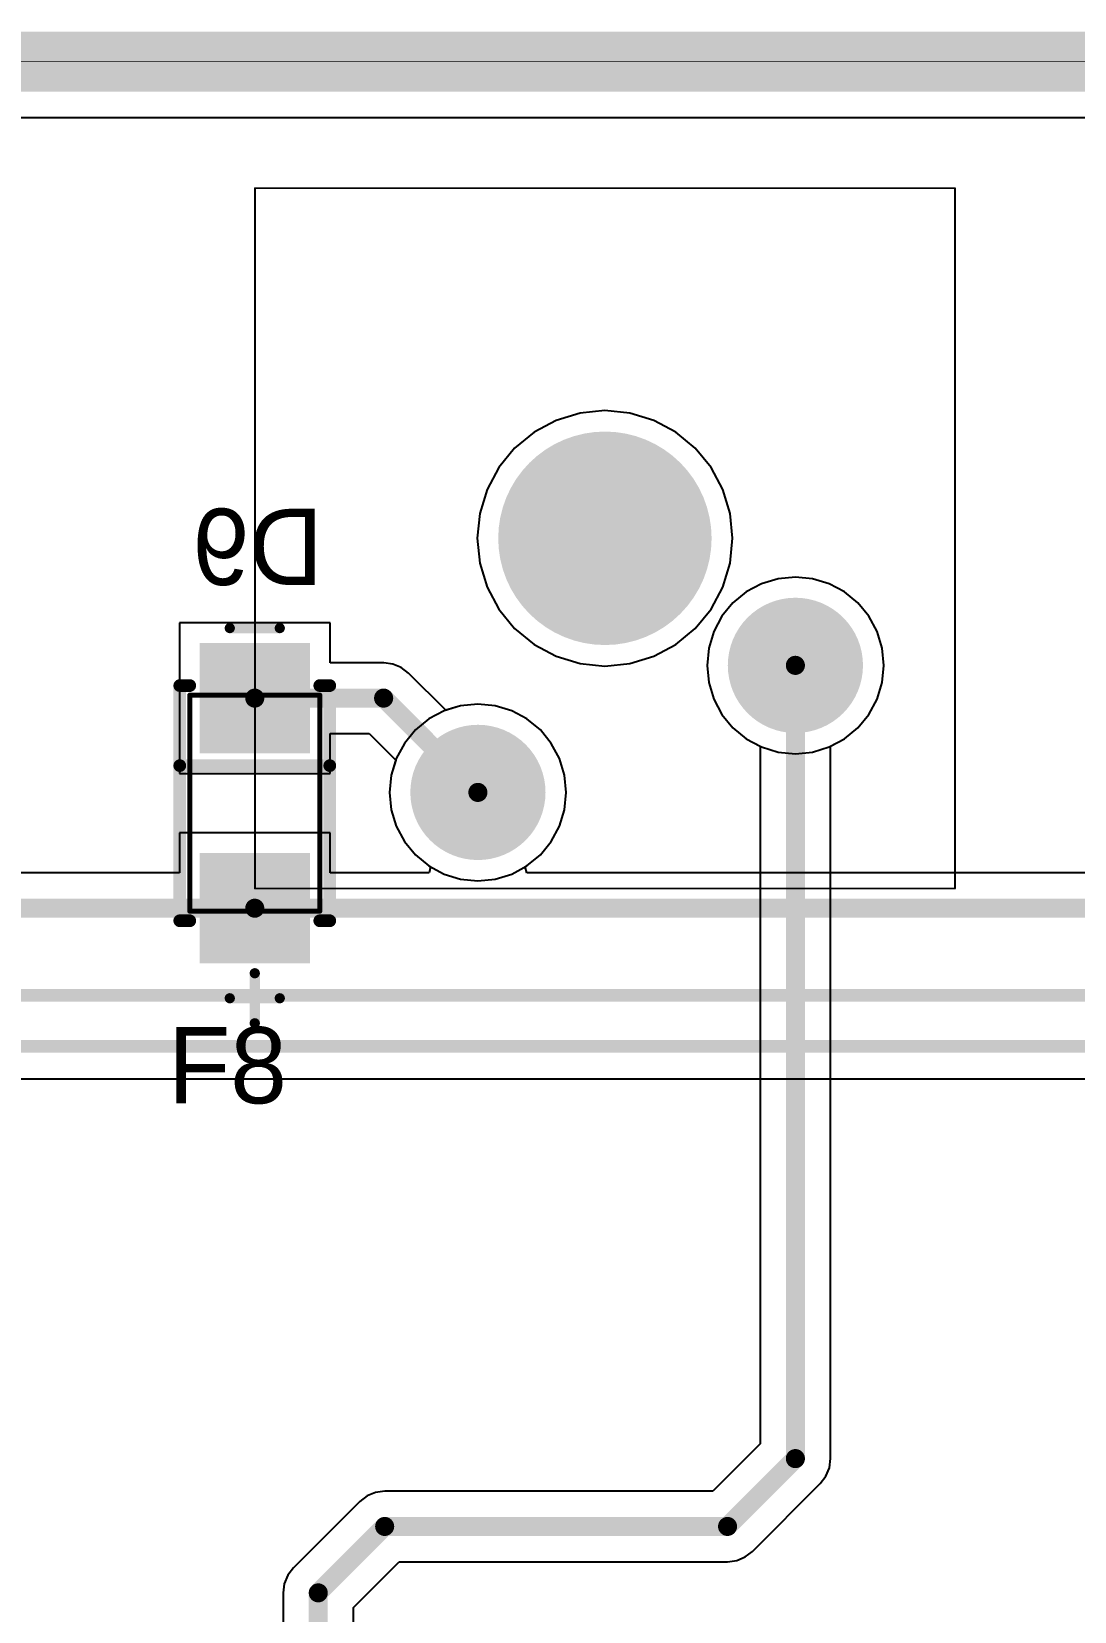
# Model space of a CAD drawing. Header units: millimetres. Extents: x 25 to 374, y 23 to 150.
# Drawn here: x 204.54 to 225.39, y 118.32 to 149.9 of the extents above; entities that cross this region are included whole.
import ezdxf

# ---------------------------------------------------------------- set-up
doc = ezdxf.new("R2010")
doc.units = ezdxf.units.MM
for name, color, linetype in [('BottomLayer', 5, 'Continuous'), ('BottomOverlay', 54, 'Continuous'), ('BottomPaste', 16, 'Continuous'), ('BottomSolder', 6, 'Continuous'), ('KeepOutLayer', 6, 'Continuous'), ('Mechanical1', 6, 'Continuous'), ('Mechanical13', 56, 'Continuous'), ('Mechanical15', 56, 'Continuous'), ('MultiLayer', 9, 'Continuous'), ('PadHoleLayer', 156, 'Continuous'), ('TopLayer', 1, 'Continuous'), ('TopOverlay', 2, 'Continuous'), ('TopSolder', 216, 'Continuous')]:
    doc.layers.add(name, color=color, linetype=linetype)

# ---------------------------------------------------------------- blocks, each defined once
blk = doc.blocks.new('SMA_DO_214AC__S1_B_37')
at = {"layer": 'BottomLayer'}
for points in [[(-1.1, -1), (-1.1, 1), (-3.1, -1), (-3.1, 1)], [(3.1, -1), (3.1, 1), (1.1, -1), (1.1, 1)]]:
    blk.add_solid(points, dxfattribs=at)
at = {"layer": 'BottomOverlay', "const_width": 0.254}
for points in [[(-2.35, 1.3), (-2.35, 1.5)], [(2.35, 1.5), (-2.35, 1.5)], [(-0.75, -1.5), (-0.75, 1.5)], [(2.35, 1.3), (2.35, 1.5)], [(-2.35, -1.5), (-2.35, -1.3)], [(2.35, -1.5), (2.35, -1.3)], [(2.35, -1.5), (-2.35, -1.5)]]:
    blk.add_lwpolyline(points, dxfattribs=at)
at = {"layer": 'BottomOverlay', "const_width": 0.127}
for points in [[(-2.414, 1.5, 1), (-2.287, 1.5, 1)], [(-2.414, 1.5, 1), (-2.287, 1.5, 1)], [(-0.814, 1.5, 1), (-0.687, 1.5, 1)], [(2.287, 1.5, 1), (2.414, 1.5, 1)], [(2.287, 1.5, 1), (2.414, 1.5, 1)], [(-2.414, 1.3, 1), (-2.287, 1.3, 1)], [(2.287, 1.3, 1), (2.414, 1.3, 1)], [(-2.414, -1.3, 1), (-2.287, -1.3, 1)], [(2.287, -1.3, 1), (2.414, -1.3, 1)], [(-2.414, -1.5, 1), (-2.287, -1.5, 1)], [(-2.414, -1.5, 1), (-2.287, -1.5, 1)], [(-0.814, -1.5, 1), (-0.687, -1.5, 1)], [(2.287, -1.5, 1), (2.414, -1.5, 1)], [(2.287, -1.5, 1), (2.414, -1.5, 1)]]:
    blk.add_lwpolyline(points, format="xyb", close=True, dxfattribs=at)
at = {"layer": 'BottomPaste'}
for points in [[(-1.1, -1), (-1.1, 1), (-3.1, -1), (-3.1, 1)], [(3.1, -1), (3.1, 1), (1.1, -1), (1.1, 1)]]:
    blk.add_solid(points, dxfattribs=at)
at = {"layer": 'BottomSolder'}
for points in [[(-0.998, -1.102), (-0.998, 1.102), (-3.202, -1.102), (-3.202, 1.102)], [(3.202, -1.102), (3.202, 1.102), (0.998, -1.102), (0.998, 1.102)]]:
    blk.add_solid(points, dxfattribs=at)
at = {"layer": 'Mechanical13', "const_width": 0.1}
for points in [[(2.16, 1.3), (-2.16, 1.3)], [(-2.16, -1.3), (-2.16, 1.3)], [(2.16, -1.3), (2.16, 1.3)], [(2.16, -1.3), (-2.16, -1.3)]]:
    blk.add_lwpolyline(points, dxfattribs=at)
at = {"layer": 'Mechanical13', "const_width": 0.05}
for points in [[(-2.185, 1.3, 1), (-2.135, 1.3, 1)], [(-2.185, 1.3, 1), (-2.135, 1.3, 1)], [(2.135, 1.3, 1), (2.185, 1.3, 1)], [(2.135, 1.3, 1), (2.185, 1.3, 1)], [(-2.185, -1.3, 1), (-2.135, -1.3, 1)], [(-2.185, -1.3, 1), (-2.135, -1.3, 1)], [(2.135, -1.3, 1), (2.185, -1.3, 1)], [(2.135, -1.3, 1), (2.185, -1.3, 1)]]:
    blk.add_lwpolyline(points, format="xyb", close=True, dxfattribs=at)
at = {"layer": 'Mechanical15', "const_width": 0.203}
for points in [[(-3.5, -0.5), (-3.5, 0.5)], [(3.9, -0.5), (3.9, 0.5)], [(4.4, 0), (3.4, 0)]]:
    blk.add_lwpolyline(points, dxfattribs=at)
at = {"layer": 'Mechanical15', "const_width": 0.102}
for points in [[(-3.551, 0.5, 1), (-3.449, 0.5, 1)], [(3.849, 0.5, 1), (3.951, 0.5, 1)], [(3.349, 0, 1), (3.451, 0, 1)], [(4.349, 0, 1), (4.451, 0, 1)], [(-3.551, -0.5, 1), (-3.449, -0.5, 1)], [(3.849, -0.5, 1), (3.951, -0.5, 1)]]:
    blk.add_lwpolyline(points, format="xyb", close=True, dxfattribs=at)
blk = doc.blocks.new('MX_SW_3_129')
at = {"layer": 'BottomLayer'}
for points, const_width in [([(-1.016, 0, 1), (1.016, 0, 1)], 2.032), ([(3.185, -2.54, 1), (4.435, -2.54, 1)], 1.25), ([(-3.165, -5.08, 1), (-1.915, -5.08, 1)], 1.25)]:
    blk.add_lwpolyline(points, format="xyb", close=True, dxfattribs=dict(at, const_width=const_width))
at = {"layer": 'BottomSolder'}
for points, const_width in [([(-1.067, 0, 1), (1.067, 0, 1)], 2.134), ([(3.134, -2.54, 1), (4.486, -2.54, 1)], 1.352), ([(-3.216, -5.08, 1), (-1.864, -5.08, 1)], 1.352)]:
    blk.add_lwpolyline(points, format="xyb", close=True, dxfattribs=dict(at, const_width=const_width))
at = {"layer": 'Mechanical1', "const_width": 0.0381}
for points in [[(-7, -7), (-7, 7)], [(-7, 7), (7, 7)], [(7, -7), (7, 7)], [(-7, -7), (7, -7)]]:
    blk.add_lwpolyline(points, dxfattribs=at)
at = {"layer": 'Mechanical1', "const_width": 0.0191}
for points in [[(-7.01, 7, 1), (-6.99, 7, 1)], [(-7.01, 7, 1), (-6.99, 7, 1)], [(6.99, 7, 1), (7.01, 7, 1)], [(6.99, 7, 1), (7.01, 7, 1)], [(-7.01, -7, 1), (-6.99, -7, 1)], [(-7.01, -7, 1), (-6.99, -7, 1)], [(6.99, -7, 1), (7.01, -7, 1)], [(6.99, -7, 1), (7.01, -7, 1)]]:
    blk.add_lwpolyline(points, format="xyb", close=True, dxfattribs=at)
at = {"layer": 'MultiLayer'}
for points, const_width in [([(-1.016, 0, 1), (1.016, 0, 1)], 2.032), ([(3.185, -2.54, 1), (4.435, -2.54, 1)], 1.25), ([(-3.165, -5.08, 1), (-1.915, -5.08, 1)], 1.25)]:
    blk.add_lwpolyline(points, format="xyb", close=True, dxfattribs=dict(at, const_width=const_width))
at = {"layer": 'PadHoleLayer'}
for points, const_width in [([(-1.016, 0, 1), (1.016, 0, 1)], 2.032), ([(3.435, -2.54, 1), (4.185, -2.54, 1)], 0.75), ([(-2.915, -5.08, 1), (-2.165, -5.08, 1)], 0.75)]:
    blk.add_lwpolyline(points, format="xyb", close=True, dxfattribs=dict(at, const_width=const_width))
at = {"layer": 'TopLayer'}
for points, const_width in [([(-1.016, 0, 1), (1.016, 0, 1)], 2.032), ([(3.185, -2.54, 1), (4.435, -2.54, 1)], 1.25), ([(-3.165, -5.08, 1), (-1.915, -5.08, 1)], 1.25)]:
    blk.add_lwpolyline(points, format="xyb", close=True, dxfattribs=dict(at, const_width=const_width))
at = {"layer": 'TopSolder'}
for points, const_width in [([(-1.067, 0, 1), (1.067, 0, 1)], 2.134), ([(3.134, -2.54, 1), (4.486, -2.54, 1)], 1.352), ([(-3.216, -5.08, 1), (-1.864, -5.08, 1)], 1.352)]:
    blk.add_lwpolyline(points, format="xyb", close=True, dxfattribs=dict(at, const_width=const_width))

msp = doc.modelspace()

# ---------------------------------------------------------------- linework, layer by layer
at = {"layer": 'BottomLayer'}
for p, q in [((26.613, 148.181), (372.04, 148.181)), ((215.025, 142.127), (214.584, 141.891)), ((215.504, 142.272), (215.025, 142.127)), ((216.002, 142.321), (215.504, 142.272)), ((216.5, 142.272), (216.002, 142.321)), ((216.978, 142.127), (216.5, 142.272)), ((217.42, 141.891), (216.978, 142.127)), ((214.584, 141.891), (214.197, 141.573)), ((217.806, 141.573), (217.42, 141.891)), ((214.197, 141.573), (213.879, 141.187)), ((218.124, 141.187), (217.806, 141.573)), ((213.879, 141.187), (213.644, 140.745)), ((218.36, 140.745), (218.124, 141.187)), ((213.644, 140.745), (213.498, 140.267)), ((218.505, 140.267), (218.36, 140.745)), ((213.498, 140.267), (213.449, 139.769)), ((218.554, 139.769), (218.505, 140.267)), ((213.449, 139.769), (213.498, 139.271)), ((218.505, 139.271), (218.554, 139.769)), ((213.498, 139.271), (213.644, 138.792)), ((218.36, 138.792), (218.505, 139.271)), ((219.812, 138.995), (219.467, 138.961)), ((220.156, 138.961), (219.812, 138.995)), ((213.644, 138.792), (213.879, 138.351)), ((218.124, 138.351), (218.36, 138.792)), ((218.83, 138.697), (218.562, 138.478)), ((219.136, 138.861), (218.83, 138.697)), ((219.467, 138.961), (219.136, 138.861)), ((220.488, 138.861), (220.156, 138.961)), ((220.793, 138.697), (220.488, 138.861)), ((221.061, 138.478), (220.793, 138.697)), ((213.879, 138.351), (214.197, 137.964)), ((217.806, 137.964), (218.124, 138.351)), ((218.562, 138.478), (218.343, 138.21)), ((221.28, 138.21), (221.061, 138.478)), ((210.507, 138.082), (207.491, 138.082)), ((207.491, 138.082), (207.491, 135.066)), ((210.507, 137.278), (210.507, 138.082)), ((218.343, 138.21), (218.18, 137.905)), ((221.444, 137.905), (221.28, 138.21)), ((214.197, 137.964), (214.584, 137.646)), ((217.42, 137.646), (217.806, 137.964)), ((218.18, 137.905), (218.079, 137.573)), ((221.544, 137.573), (221.444, 137.905)), ((214.584, 137.646), (215.025, 137.411)), ((215.025, 137.411), (215.504, 137.265)), ((216.5, 137.265), (216.978, 137.411)), ((216.978, 137.411), (217.42, 137.646)), ((218.079, 137.573), (218.045, 137.229)), ((221.578, 137.229), (221.544, 137.573)), ((211.577, 137.278), (210.507, 137.278)), ((211.759, 137.254), (211.577, 137.278)), ((211.929, 137.184), (211.759, 137.254)), ((212.075, 137.072), (211.929, 137.184)), ((212.817, 136.33), (212.075, 137.072)), ((215.504, 137.265), (216.002, 137.216)), ((216.002, 137.216), (216.5, 137.265)), ((218.045, 137.229), (218.079, 136.884)), ((221.544, 136.884), (221.578, 137.229)), ((218.079, 136.884), (218.18, 136.553)), ((221.444, 136.553), (221.544, 136.884)), ((213.462, 136.455), (213.117, 136.421)), ((213.806, 136.421), (213.462, 136.455)), ((218.18, 136.553), (218.343, 136.247)), ((221.28, 136.247), (221.444, 136.553)), ((213.117, 136.421), (212.817, 136.33)), ((214.138, 136.321), (213.806, 136.421)), ((214.443, 136.157), (214.138, 136.321)), ((214.711, 135.938), (214.443, 136.157)), ((218.343, 136.247), (218.562, 135.979)), ((221.061, 135.979), (221.28, 136.247)), ((210.507, 135.066), (210.507, 135.869)), ((210.507, 135.869), (211.285, 135.869)), ((211.285, 135.869), (211.82, 135.334)), ((214.93, 135.67), (214.711, 135.938)), ((218.562, 135.979), (218.83, 135.76)), ((220.793, 135.76), (221.061, 135.979)), ((215.094, 135.365), (214.93, 135.67)), ((218.83, 135.76), (219.136, 135.597)), ((219.136, 135.597), (219.467, 135.496)), ((219.467, 135.496), (219.812, 135.462)), ((219.812, 135.462), (220.156, 135.496)), ((220.156, 135.496), (220.488, 135.597)), ((220.488, 135.597), (220.793, 135.76)), ((211.82, 135.334), (211.729, 135.033)), ((215.194, 135.033), (215.094, 135.365)), ((207.491, 135.066), (210.507, 135.066)), ((211.729, 135.033), (211.695, 134.689)), ((215.228, 134.689), (215.194, 135.033)), ((211.695, 134.689), (211.729, 134.344)), ((215.194, 134.344), (215.228, 134.689)), ((211.729, 134.344), (211.83, 134.013)), ((215.094, 134.013), (215.194, 134.344)), ((211.83, 134.013), (211.993, 133.707)), ((214.93, 133.707), (215.094, 134.013)), ((210.507, 133.882), (207.491, 133.882)), ((207.491, 133.882), (207.491, 133.078)), ((210.507, 133.078), (210.507, 133.882)), ((211.993, 133.707), (212.212, 133.439)), ((214.711, 133.439), (214.93, 133.707)), ((212.212, 133.439), (212.48, 133.22)), ((214.443, 133.22), (214.711, 133.439)), ((207.491, 133.078), (195.382, 133.078)), ((212.484, 133.078), (210.507, 133.078)), ((212.48, 133.22), (212.515, 133.201)), ((212.515, 133.201), (212.484, 133.078)), ((214.409, 133.201), (214.443, 133.22)), ((214.439, 133.078), (214.409, 133.201)), ((236.056, 133.078), (214.439, 133.078)), ((55.08, 128.966), (330.06, 128.966))]:
    msp.add_line(p, q, dxfattribs=at)
for points, const_width in [([(208.999, 136.574), (211.577, 136.574)], 0.381), ([(211.577, 136.574), (213.462, 134.689)], 0.381), ([(189.949, 132.374), (208.999, 132.374)], 0.381), ([(208.999, 132.374), (237.564, 132.374)], 0.381), ([(55.207, 130.63), (287.514, 130.63)], 0.254), ([(55.08, 129.614), (330.676, 129.614)], 0.254)]:
    msp.add_lwpolyline(points, dxfattribs=dict(at, const_width=const_width))
at = {"layer": 'BottomLayer', "const_width": 0.191}
for points in [[(208.904, 136.574, 1), (209.094, 136.574, 1)], [(211.481, 136.574, 1), (211.672, 136.574, 1)], [(211.481, 136.574, 1), (211.672, 136.574, 1)], [(213.366, 134.689, 1), (213.557, 134.689, 1)], [(208.904, 132.374, 1), (209.094, 132.374, 1)], [(208.904, 132.374, 1), (209.094, 132.374, 1)]]:
    msp.add_lwpolyline(points, format="xyb", close=True, dxfattribs=at)
at = {"layer": 'KeepOutLayer', "const_width": 1.2}
msp.add_lwpolyline([(25.495, 149.299), (373.158, 149.299)], dxfattribs=at)
at = {"layer": 'Mechanical1', "const_width": 0.0127}
for points in [[(25.495, 149.305), (373.158, 149.305)], [(208.995, 146.78), (222.994, 146.78)], [(208.995, 132.781), (208.995, 146.78)], [(222.994, 132.781), (222.994, 146.78)], [(208.995, 132.781), (222.994, 132.781)]]:
    msp.add_lwpolyline(points, dxfattribs=at)
at = {"layer": 'Mechanical1', "const_width": 0.00635}
for points in [[(208.992, 146.78, 1), (208.998, 146.78, 1)], [(208.992, 146.78, 1), (208.998, 146.78, 1)], [(222.991, 146.78, 1), (222.997, 146.78, 1)], [(222.991, 146.78, 1), (222.997, 146.78, 1)], [(208.992, 132.781, 1), (208.998, 132.781, 1)], [(208.992, 132.781, 1), (208.998, 132.781, 1)], [(222.991, 132.781, 1), (222.997, 132.781, 1)], [(222.991, 132.781, 1), (222.997, 132.781, 1)]]:
    msp.add_lwpolyline(points, format="xyb", close=True, dxfattribs=at)
at = {"layer": 'TopLayer'}
for p, q in [((26.613, 148.181), (372.04, 148.181)), ((215.025, 142.127), (214.584, 141.891)), ((215.504, 142.272), (215.025, 142.127)), ((216.002, 142.321), (215.504, 142.272)), ((216.5, 142.272), (216.002, 142.321)), ((216.978, 142.127), (216.5, 142.272)), ((217.42, 141.891), (216.978, 142.127)), ((214.584, 141.891), (214.197, 141.573)), ((217.806, 141.573), (217.42, 141.891)), ((214.197, 141.573), (213.879, 141.187)), ((218.124, 141.187), (217.806, 141.573)), ((213.879, 141.187), (213.644, 140.745)), ((218.36, 140.745), (218.124, 141.187)), ((213.644, 140.745), (213.498, 140.267)), ((218.505, 140.267), (218.36, 140.745)), ((213.498, 140.267), (213.449, 139.769)), ((218.554, 139.769), (218.505, 140.267)), ((213.449, 139.769), (213.498, 139.271)), ((218.505, 139.271), (218.554, 139.769)), ((213.498, 139.271), (213.644, 138.792)), ((218.36, 138.792), (218.505, 139.271)), ((219.812, 138.995), (219.467, 138.961)), ((220.156, 138.961), (219.812, 138.995)), ((213.644, 138.792), (213.879, 138.351)), ((218.124, 138.351), (218.36, 138.792)), ((218.83, 138.697), (218.562, 138.478)), ((219.136, 138.861), (218.83, 138.697)), ((219.467, 138.961), (219.136, 138.861)), ((220.488, 138.861), (220.156, 138.961)), ((220.793, 138.697), (220.488, 138.861)), ((221.061, 138.478), (220.793, 138.697)), ((213.879, 138.351), (214.197, 137.964)), ((217.806, 137.964), (218.124, 138.351)), ((218.562, 138.478), (218.343, 138.21)), ((221.28, 138.21), (221.061, 138.478)), ((218.343, 138.21), (218.18, 137.905)), ((221.444, 137.905), (221.28, 138.21)), ((214.197, 137.964), (214.584, 137.646)), ((217.42, 137.646), (217.806, 137.964)), ((218.18, 137.905), (218.079, 137.573)), ((221.544, 137.573), (221.444, 137.905)), ((214.584, 137.646), (215.025, 137.411)), ((215.025, 137.411), (215.504, 137.265)), ((216.5, 137.265), (216.978, 137.411)), ((216.978, 137.411), (217.42, 137.646)), ((218.079, 137.573), (218.045, 137.229)), ((221.578, 137.229), (221.544, 137.573)), ((215.504, 137.265), (216.002, 137.216)), ((216.002, 137.216), (216.5, 137.265)), ((218.045, 137.229), (218.079, 136.884)), ((221.544, 136.884), (221.578, 137.229)), ((218.079, 136.884), (218.18, 136.553)), ((221.444, 136.553), (221.544, 136.884)), ((213.462, 136.455), (213.117, 136.421)), ((213.806, 136.421), (213.462, 136.455)), ((218.18, 136.553), (218.343, 136.247)), ((221.28, 136.247), (221.444, 136.553)), ((212.48, 136.157), (212.212, 135.938)), ((212.786, 136.321), (212.48, 136.157)), ((213.117, 136.421), (212.786, 136.321)), ((214.138, 136.321), (213.806, 136.421)), ((214.443, 136.157), (214.138, 136.321)), ((214.711, 135.938), (214.443, 136.157)), ((218.343, 136.247), (218.562, 135.979)), ((221.061, 135.979), (221.28, 136.247)), ((212.212, 135.938), (211.993, 135.67)), ((214.93, 135.67), (214.711, 135.938)), ((218.562, 135.979), (218.83, 135.76)), ((220.793, 135.76), (221.061, 135.979)), ((211.993, 135.67), (211.83, 135.365)), ((215.094, 135.365), (214.93, 135.67)), ((218.83, 135.76), (219.107, 135.612)), ((219.107, 135.612), (219.107, 121.663)), ((220.516, 135.612), (220.793, 135.76)), ((220.516, 121.371), (220.516, 135.612)), ((211.83, 135.365), (211.729, 135.033)), ((215.194, 135.033), (215.094, 135.365)), ((211.729, 135.033), (211.695, 134.689)), ((215.228, 134.689), (215.194, 135.033)), ((211.695, 134.689), (211.729, 134.344)), ((215.194, 134.344), (215.228, 134.689)), ((211.729, 134.344), (211.83, 134.013)), ((215.094, 134.013), (215.194, 134.344)), ((211.83, 134.013), (211.993, 133.707)), ((214.93, 133.707), (215.094, 134.013)), ((211.993, 133.707), (212.212, 133.439)), ((214.711, 133.439), (214.93, 133.707)), ((212.212, 133.439), (212.48, 133.22)), ((214.443, 133.22), (214.711, 133.439)), ((212.48, 133.22), (212.786, 133.057)), ((212.786, 133.057), (213.117, 132.956)), ((213.806, 132.956), (214.138, 133.057)), ((214.138, 133.057), (214.443, 133.22)), ((213.117, 132.956), (213.462, 132.922)), ((213.462, 132.922), (213.806, 132.956)), ((219.107, 121.663), (218.163, 120.72)), ((220.492, 121.189), (220.516, 121.371)), ((220.31, 120.873), (220.422, 121.019)), ((220.422, 121.019), (220.492, 121.189)), ((211.415, 120.696), (211.245, 120.625)), ((211.597, 120.72), (211.415, 120.696)), ((218.163, 120.72), (211.597, 120.72)), ((218.953, 119.517), (220.31, 120.873)), ((211.099, 120.513), (209.771, 119.185)), ((211.245, 120.625), (211.099, 120.513)), ((218.638, 119.334), (218.808, 119.405)), ((218.808, 119.405), (218.953, 119.517)), ((209.771, 119.185), (209.659, 119.039)), ((210.973, 118.395), (211.889, 119.31)), ((211.889, 119.31), (218.455, 119.31)), ((218.455, 119.31), (218.638, 119.334)), ((209.588, 118.869), (209.564, 118.687)), ((209.659, 119.039), (209.588, 118.869)), ((209.564, 118.687), (209.564, 110.286)), ((210.973, 110.286), (210.973, 118.395))]:
    msp.add_line(p, q, dxfattribs=at)
at = {"layer": 'TopLayer', "const_width": 0.381}
for points in [[(219.812, 121.371), (219.812, 137.229)], [(218.455, 120.015), (219.812, 121.371)], [(210.269, 118.687), (211.597, 120.015)], [(211.597, 120.015), (218.455, 120.015)], [(210.269, 108.669), (210.269, 118.687)]]:
    msp.add_lwpolyline(points, dxfattribs=at)
at = {"layer": 'TopLayer', "const_width": 0.191}
for points in [[(219.716, 137.229, 1), (219.907, 137.229, 1)], [(219.716, 121.371, 1), (219.907, 121.371, 1)], [(219.716, 121.371, 1), (219.907, 121.371, 1)], [(211.502, 120.015, 1), (211.692, 120.015, 1)], [(211.502, 120.015, 1), (211.692, 120.015, 1)], [(218.36, 120.015, 1), (218.55, 120.015, 1)], [(218.36, 120.015, 1), (218.55, 120.015, 1)], [(210.174, 118.687, 1), (210.364, 118.687, 1)], [(210.174, 118.687, 1), (210.364, 118.687, 1)]]:
    msp.add_lwpolyline(points, format="xyb", close=True, dxfattribs=at)

# ---------------------------------------------------------------- block references
msp.add_blockref('MX_SW_3_129', (216.002, 139.769))
at = {"rotation": 270}
msp.add_blockref('SMA_DO_214AC__S1_B_37', (208.999, 134.474), dxfattribs=at)

# ---------------------------------------------------------------- texts
at = {"layer": 'BottomOverlay', "text_generation_flag": 2}
msp.add_text('D9', height=1.524, dxfattribs=at).set_placement((210.363, 138.836))
at = {"layer": 'TopOverlay'}
msp.add_text('F8', height=1.524, dxfattribs=at).set_placement((207.264, 128.473))

doc.saveas('drawing.dxf')
